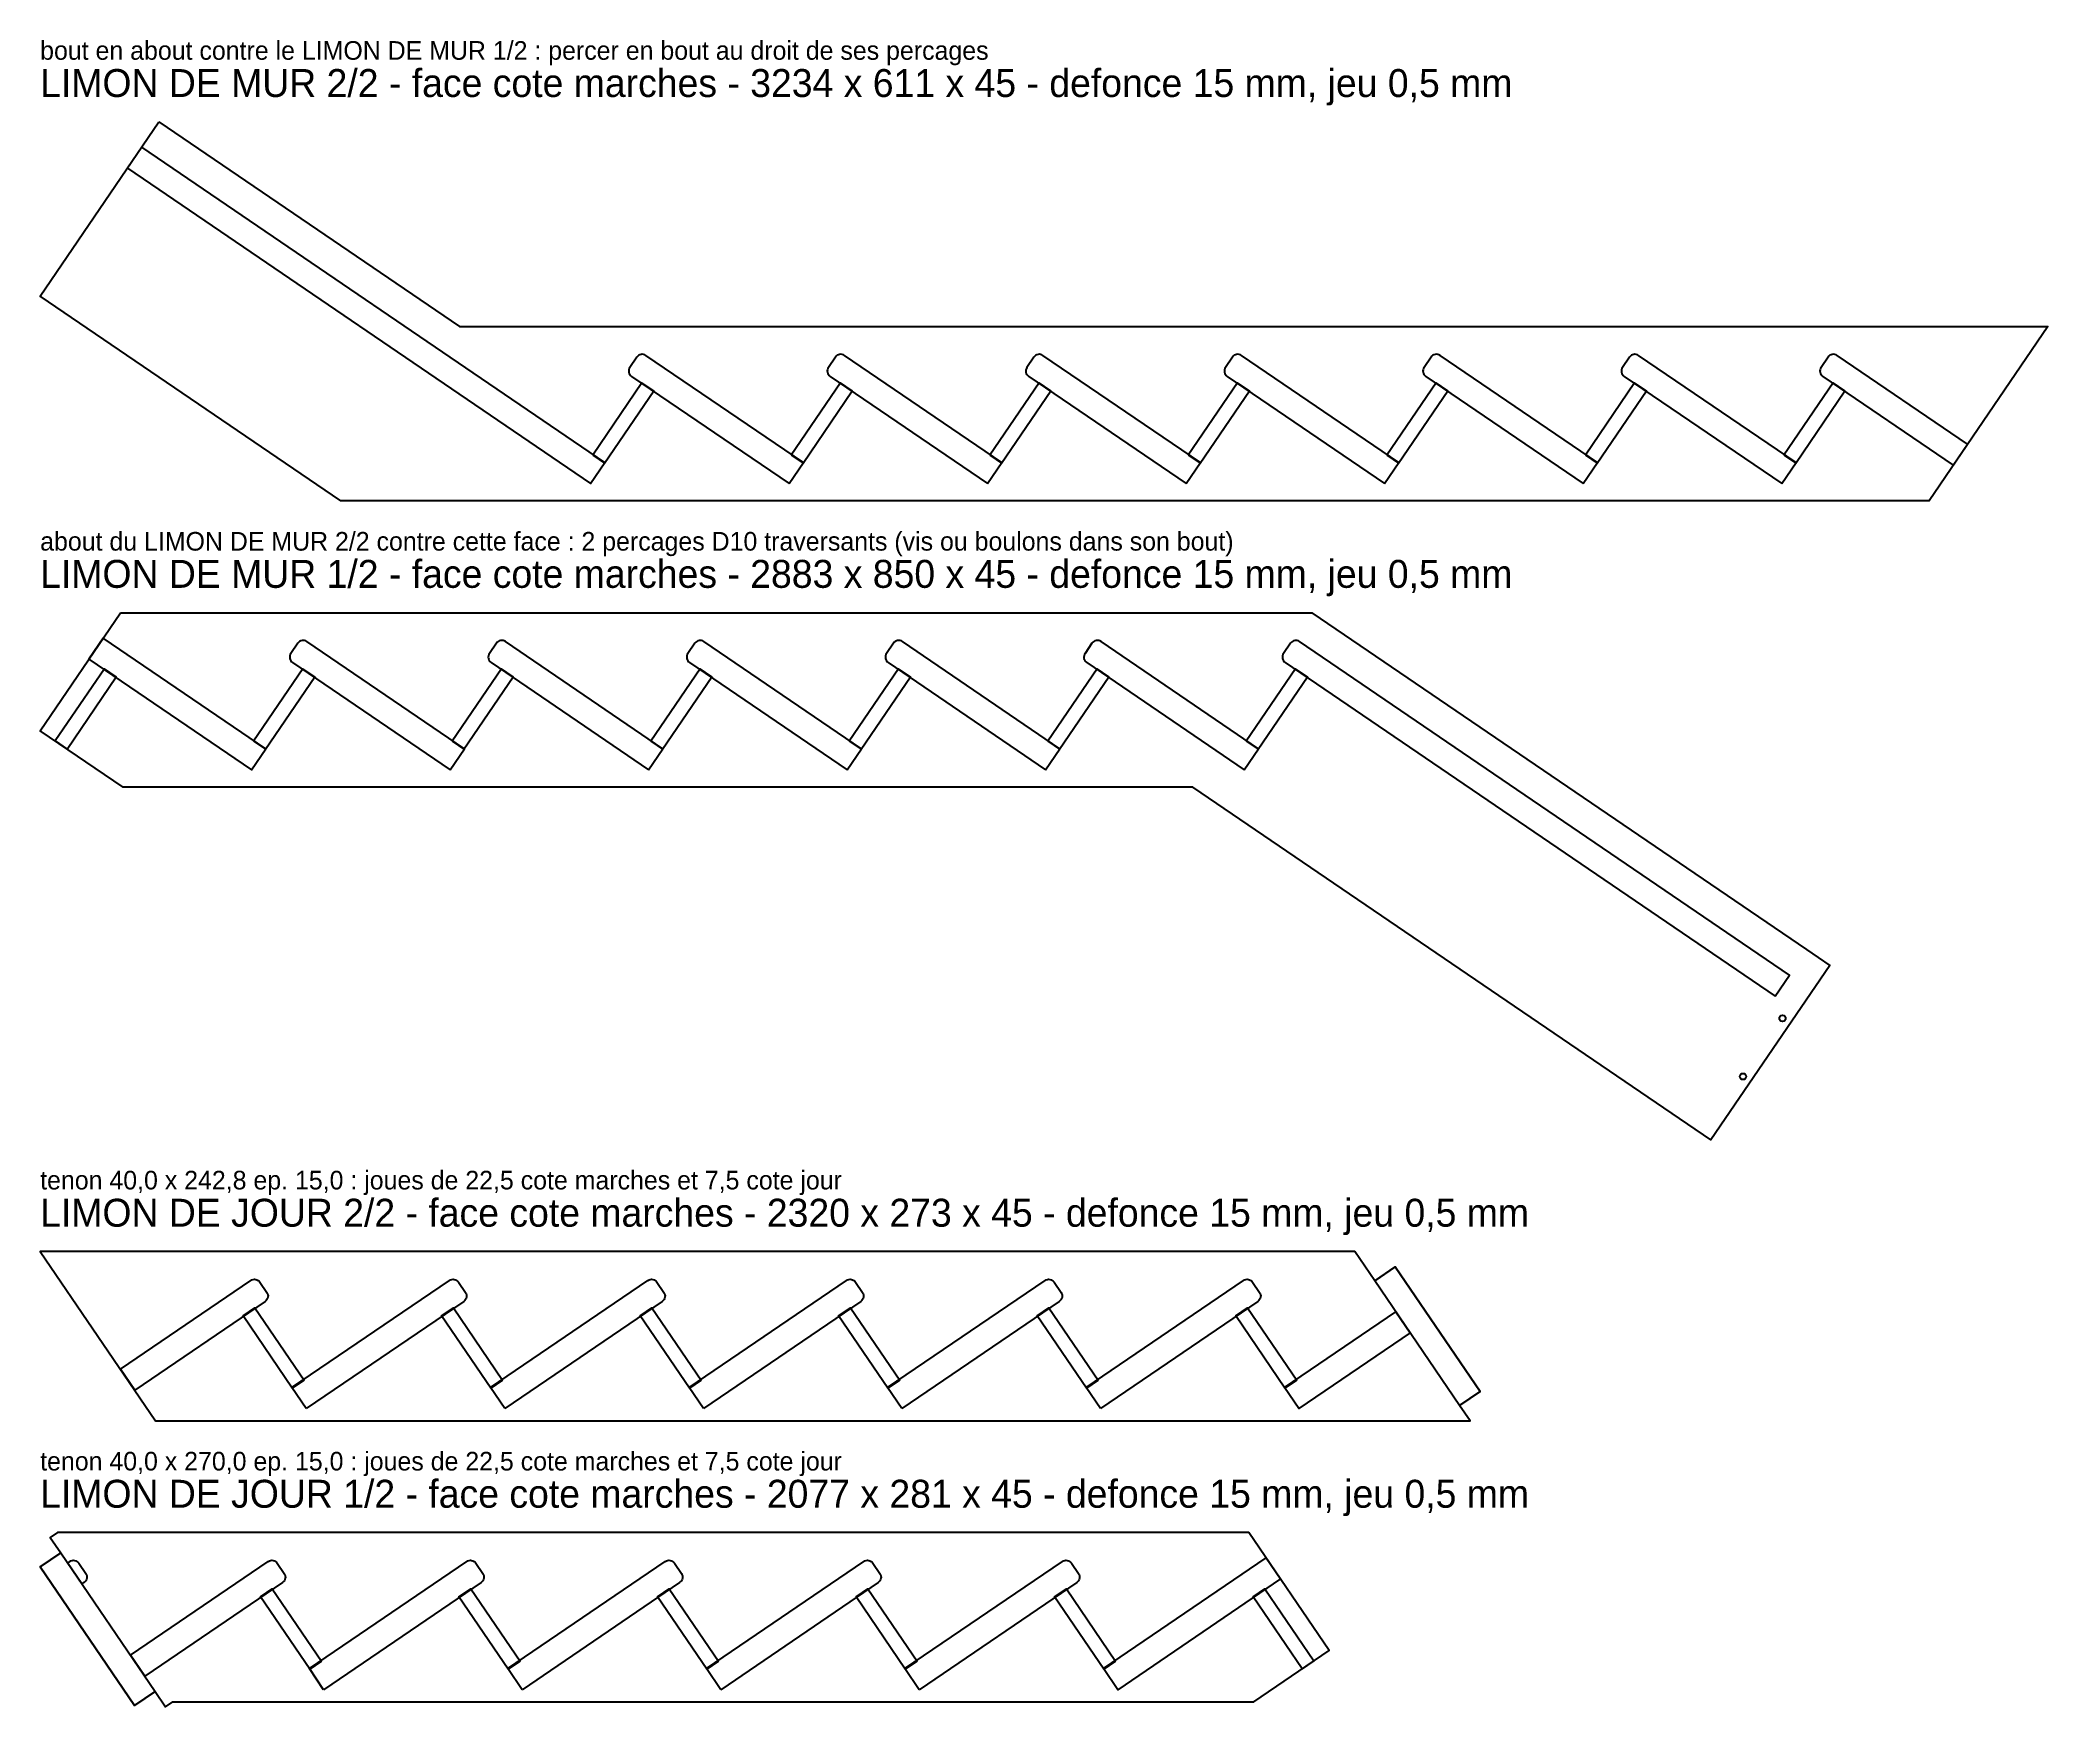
# Model space of a CAD drawing. Header units: millimetres. Extents: x 0 to 3234, y 0 to 2685.
import ezdxf

# ---------------------------------------------------------------- set-up
doc = ezdxf.new("R2010")
doc.units = ezdxf.units.MM
for name, color, linetype in [('DECOUPE', 7, 'CONTINUOUS'), ('DEFONCE', 1, 'CONTINUOUS'), ('PERCAGE', 30, 'CONTINUOUS'), ('TENON', 6, 'CONTINUOUS'), ('TEXTE', 3, 'CONTINUOUS')]:
    doc.layers.add(name, color=color, linetype=linetype)

msp = doc.modelspace()

# ---------------------------------------------------------------- linework, layer by layer
at = {"layer": 'DECOUPE'}
for points in [[(191.393, 2553.425), (675.492, 2223.714), (995.253, 2223.714), (1315.014, 2223.714), (1634.775, 2223.714), (1954.535, 2223.714), (2274.296, 2223.714), (2594.057, 2223.714), (2913.818, 2223.714), (3233.578, 2223.714), (3042.185, 1942.701), (2722.424, 1942.701), (2402.664, 1942.701), (2082.903, 1942.701), (1763.142, 1942.701), (1443.381, 1942.701), (1123.621, 1942.701), (803.86, 1942.701), (484.099, 1942.701), (0, 2272.411)], [(129.472, 1762.701), (449.233, 1762.701), (768.993, 1762.701), (1088.754, 1762.701), (1408.515, 1762.701), (1728.276, 1762.701), (2048.036, 1762.701), (2845.029, 1219.884), (2882.222, 1194.553), (2690.829, 913.539), (2653.636, 938.87), (1856.643, 1481.687), (1536.882, 1481.687), (1217.122, 1481.687), (897.361, 1481.687), (577.6, 1481.687), (257.839, 1481.687), (133.488, 1481.687), (0, 1572.603)], [(2117.335, 733.539), (1918.565, 733.539), (1598.804, 733.539), (1279.043, 733.539), (959.282, 733.539), (639.522, 733.539), (319.761, 733.539), (0, 733.539), (185.764, 460.79), (505.525, 460.79), (825.285, 460.79), (1145.046, 460.79), (1464.807, 460.79), (1784.568, 460.79), (2104.328, 460.79), (2303.099, 460.79), (2286.211, 485.586), (2319.271, 508.102), (2182.619, 708.744), (2149.558, 686.227)], [(1946.545, 280.79), (1626.784, 280.79), (1307.023, 280.79), (987.262, 280.79), (667.502, 280.79), (347.741, 280.79), (27.98, 280.79), (16.173, 272.749), (33.06, 247.953), (0, 225.436), (151.989, 2.278), (185.049, 24.795), (201.937, 0), (213.744, 8.042), (533.505, 8.042), (853.265, 8.042), (1173.026, 8.042), (1492.787, 8.042), (1812.548, 8.042), (1954.664, 8.042), (2076.016, 90.693)]]:
    msp.add_lwpolyline(points, close=True, dxfattribs=at)
at = {"layer": 'DEFONCE'}
for points in [[(140.449, 2478.626), (886.375, 1970.59), (909.455, 2004.477), (163.529, 2512.513)], [(889.882, 2016.597), (908.892, 2003.65), (988.263, 2120.188), (969.254, 2133.135)], [(1209.643, 2016.597), (1228.652, 2003.65), (1308.024, 2120.188), (1289.014, 2133.135)], [(1529.403, 2016.597), (1548.413, 2003.65), (1627.785, 2120.188), (1608.775, 2133.135)], [(1849.164, 2016.597), (1868.174, 2003.65), (1947.546, 2120.188), (1928.536, 2133.135)], [(2168.925, 2016.597), (2187.935, 2003.65), (2267.306, 2120.188), (2248.297, 2133.135)], [(2488.686, 2016.597), (2507.695, 2003.65), (2587.067, 2120.188), (2568.057, 2133.135)], [(2808.446, 2016.597), (2827.456, 2003.65), (2906.828, 2120.188), (2887.818, 2133.135)], [(78.527, 1687.901), (340.354, 1509.576), (363.434, 1543.463), (101.607, 1721.788)], [(24.382, 1555.997), (43.392, 1543.05), (122.482, 1659.174), (103.472, 1672.122)], [(343.861, 1555.584), (362.871, 1542.636), (442.243, 1659.174), (423.233, 1672.122)], [(663.622, 1555.584), (682.632, 1542.636), (762.004, 1659.174), (742.994, 1672.122)], [(983.383, 1555.584), (1002.393, 1542.636), (1081.764, 1659.174), (1062.755, 1672.122)], [(1303.144, 1555.584), (1322.153, 1542.636), (1401.525, 1659.174), (1382.515, 1672.122)], [(1622.904, 1555.584), (1641.914, 1542.636), (1721.286, 1659.174), (1702.276, 1672.122)], [(1942.665, 1555.584), (1961.675, 1542.636), (2041.047, 1659.174), (2022.037, 1672.122)], [(425.132, 526.422), (406.122, 513.475), (326.75, 630.013), (345.76, 642.96)], [(744.893, 526.422), (725.883, 513.475), (646.511, 630.013), (665.521, 642.96)], [(1064.653, 526.422), (1045.644, 513.475), (966.272, 630.013), (985.282, 642.96)], [(1384.414, 526.422), (1365.404, 513.475), (1286.033, 630.013), (1305.042, 642.96)], [(1704.175, 526.422), (1685.165, 513.475), (1605.793, 630.013), (1624.803, 642.96)], [(2023.936, 526.422), (2004.926, 513.475), (1925.554, 630.013), (1944.564, 642.96)], [(2206.619, 602.448), (2027.443, 480.414), (2004.363, 514.301), (2183.539, 636.334)], [(1997.489, 205.991), (1735.662, 27.666), (1712.582, 61.553), (1974.409, 239.878)], [(453.112, 73.673), (434.102, 60.726), (354.73, 177.264), (373.74, 190.211)], [(772.873, 73.673), (753.863, 60.726), (674.491, 177.264), (693.501, 190.211)], [(1092.634, 73.673), (1073.624, 60.726), (994.252, 177.264), (1013.262, 190.211)], [(1412.394, 73.673), (1393.385, 60.726), (1314.013, 177.264), (1333.022, 190.211)], [(1732.155, 73.673), (1713.145, 60.726), (1633.773, 177.264), (1652.783, 190.211)], [(2051.634, 74.087), (2032.625, 61.139), (1953.534, 177.264), (1972.544, 190.211)]]:
    msp.add_lwpolyline(points, close=True, dxfattribs=at)
for points in [[(1206.136, 1970.59), (1229.215, 2004.477), (975.654, 2177.173, 0.414214), (961.065, 2174.405), (949.806, 2157.875, 0.414214), (952.574, 2143.286)], [(1525.896, 1970.59), (1548.976, 2004.477), (1295.414, 2177.173, 0.414214), (1280.825, 2174.405), (1269.567, 2157.875, 0.414214), (1272.335, 2143.286)], [(1845.657, 1970.59), (1868.737, 2004.477), (1615.175, 2177.173, 0.414214), (1600.586, 2174.405), (1589.328, 2157.875, 0.414214), (1592.095, 2143.286)], [(2165.418, 1970.59), (2188.498, 2004.477), (1934.936, 2177.173, 0.414214), (1920.347, 2174.405), (1909.088, 2157.875, 0.414214), (1911.856, 2143.286)], [(2485.179, 1970.59), (2508.258, 2004.477), (2254.697, 2177.173, 0.414214), (2240.108, 2174.405), (2228.849, 2157.875, 0.414214), (2231.617, 2143.286)], [(2804.939, 1970.59), (2828.019, 2004.477), (2574.457, 2177.173, 0.414214), (2559.868, 2174.405), (2548.61, 2157.875, 0.414214), (2551.378, 2143.286)], [(3081.308, 2000.143), (3104.388, 2034.03), (2894.218, 2177.173, 0.414214), (2879.629, 2174.405), (2868.371, 2157.875, 0.414214), (2871.138, 2143.286)], [(660.115, 1509.576), (683.195, 1543.463), (429.633, 1716.159, 0.414214), (415.044, 1713.391), (403.786, 1696.861, 0.414214), (406.553, 1682.272)], [(979.876, 1509.576), (1002.956, 1543.463), (749.394, 1716.159, 0.414214), (734.805, 1713.391), (723.546, 1696.861, 0.414214), (726.314, 1682.272)], [(1299.637, 1509.576), (1322.716, 1543.463), (1069.155, 1716.159, 0.414214), (1054.566, 1713.391), (1043.307, 1696.861, 0.414214), (1046.075, 1682.272)], [(1619.397, 1509.576), (1642.477, 1543.463), (1388.915, 1716.159, 0.414214), (1374.326, 1713.391), (1363.068, 1696.861, 0.414214), (1365.836, 1682.272)], [(1939.158, 1509.576), (1962.238, 1543.463), (1708.676, 1716.159, 0.414214), (1694.087, 1713.391), (1682.829, 1696.861, 0.414214), (1685.596, 1682.272)], [(2794.498, 1144.803), (2817.578, 1178.69), (2028.437, 1716.159, 0.414214), (2013.848, 1713.391), (2002.589, 1696.861, 0.414214), (2005.357, 1682.272)], [(152.27, 509.968), (129.19, 543.855), (339.36, 686.997, -0.414214), (353.949, 684.23), (365.208, 667.699, -0.414214), (362.44, 653.11)], [(428.639, 480.414), (405.559, 514.301), (659.121, 686.997, -0.414214), (673.71, 684.23), (684.968, 667.699, -0.414214), (682.201, 653.11)], [(748.4, 480.414), (725.32, 514.301), (978.882, 686.997, -0.414214), (993.471, 684.23), (1004.729, 667.699, -0.414214), (1001.961, 653.11)], [(1068.161, 480.414), (1045.081, 514.301), (1298.642, 686.997, -0.414214), (1313.232, 684.23), (1324.49, 667.699, -0.414214), (1321.722, 653.11)], [(1387.921, 480.414), (1364.842, 514.301), (1618.403, 686.997, -0.414214), (1632.992, 684.23), (1644.251, 667.699, -0.414214), (1641.483, 653.11)], [(1707.682, 480.414), (1684.602, 514.301), (1938.164, 686.997, -0.414214), (1952.753, 684.23), (1964.011, 667.699, -0.414214), (1961.244, 653.11)], [(67.117, 197.949), (44.037, 231.836), (47.58, 234.249, -0.414214), (62.169, 231.481), (73.427, 214.951, -0.414214), (70.659, 200.362)], [(168.443, 49.177), (145.363, 83.064), (367.34, 234.249, -0.414214), (381.929, 231.481), (393.188, 214.951, -0.414214), (390.42, 200.362)], [(456.619, 27.666), (433.539, 61.553), (687.101, 234.249, -0.414214), (701.69, 231.481), (712.949, 214.951, -0.414214), (710.181, 200.362)], [(776.38, 27.666), (753.3, 61.553), (1006.862, 234.249, -0.414214), (1021.451, 231.481), (1032.709, 214.951, -0.414214), (1029.942, 200.362)], [(1096.141, 27.666), (1073.061, 61.553), (1326.623, 234.249, -0.414214), (1341.212, 231.481), (1352.47, 214.951, -0.414214), (1349.702, 200.362)], [(1415.901, 27.666), (1392.822, 61.553), (1646.383, 234.249, -0.414214), (1660.972, 231.481), (1672.231, 214.951, -0.414214), (1669.463, 200.362)]]:
    msp.add_lwpolyline(points, format="xyb", close=True, dxfattribs=at)
at = {"layer": 'PERCAGE'}
for centre in [(2806.233, 1109.184), (2742.435, 1015.513)]:
    msp.add_circle(centre, 5, dxfattribs=at)
at = {"layer": 'TENON'}
for points in [[(2319.271, 508.102), (2286.211, 485.586), (2149.558, 686.227), (2182.619, 708.744)], [(185.049, 24.795), (151.989, 2.278), (0, 225.436), (33.06, 247.953)]]:
    msp.add_lwpolyline(points, close=True, dxfattribs=at)

# ---------------------------------------------------------------- texts
at = {"layer": 'TEXTE'}
for s, height, p in [('bout en about contre le LIMON DE MUR 1/2 : percer en bout au droit de ses percages', 30, (0, 2653.425)), ('LIMON DE MUR 2/2 - face cote marches - 3234 x 611 x 45 - defonce 15 mm, jeu 0,5 mm', 45, (0, 2593.425)), ('about du LIMON DE MUR 2/2 contre cette face : 2 percages D10 traversants (vis ou boulons dans son bout)', 30, (0, 1862.701)), ('LIMON DE MUR 1/2 - face cote marches - 2883 x 850 x 45 - defonce 15 mm, jeu 0,5 mm', 45, (0, 1802.701)), ('tenon 40,0 x 242,8 ep. 15,0 : joues de 22,5 cote marches et 7,5 cote jour', 30, (0, 833.539)), ('LIMON DE JOUR 2/2 - face cote marches - 2320 x 273 x 45 - defonce 15 mm, jeu 0,5 mm', 45, (0, 773.539)), ('tenon 40,0 x 270,0 ep. 15,0 : joues de 22,5 cote marches et 7,5 cote jour', 30, (0, 380.79)), ('LIMON DE JOUR 1/2 - face cote marches - 2077 x 281 x 45 - defonce 15 mm, jeu 0,5 mm', 45, (0, 320.79))]:
    msp.add_text(s, height=height, dxfattribs=at).set_placement(p)

doc.saveas('drawing.dxf')
